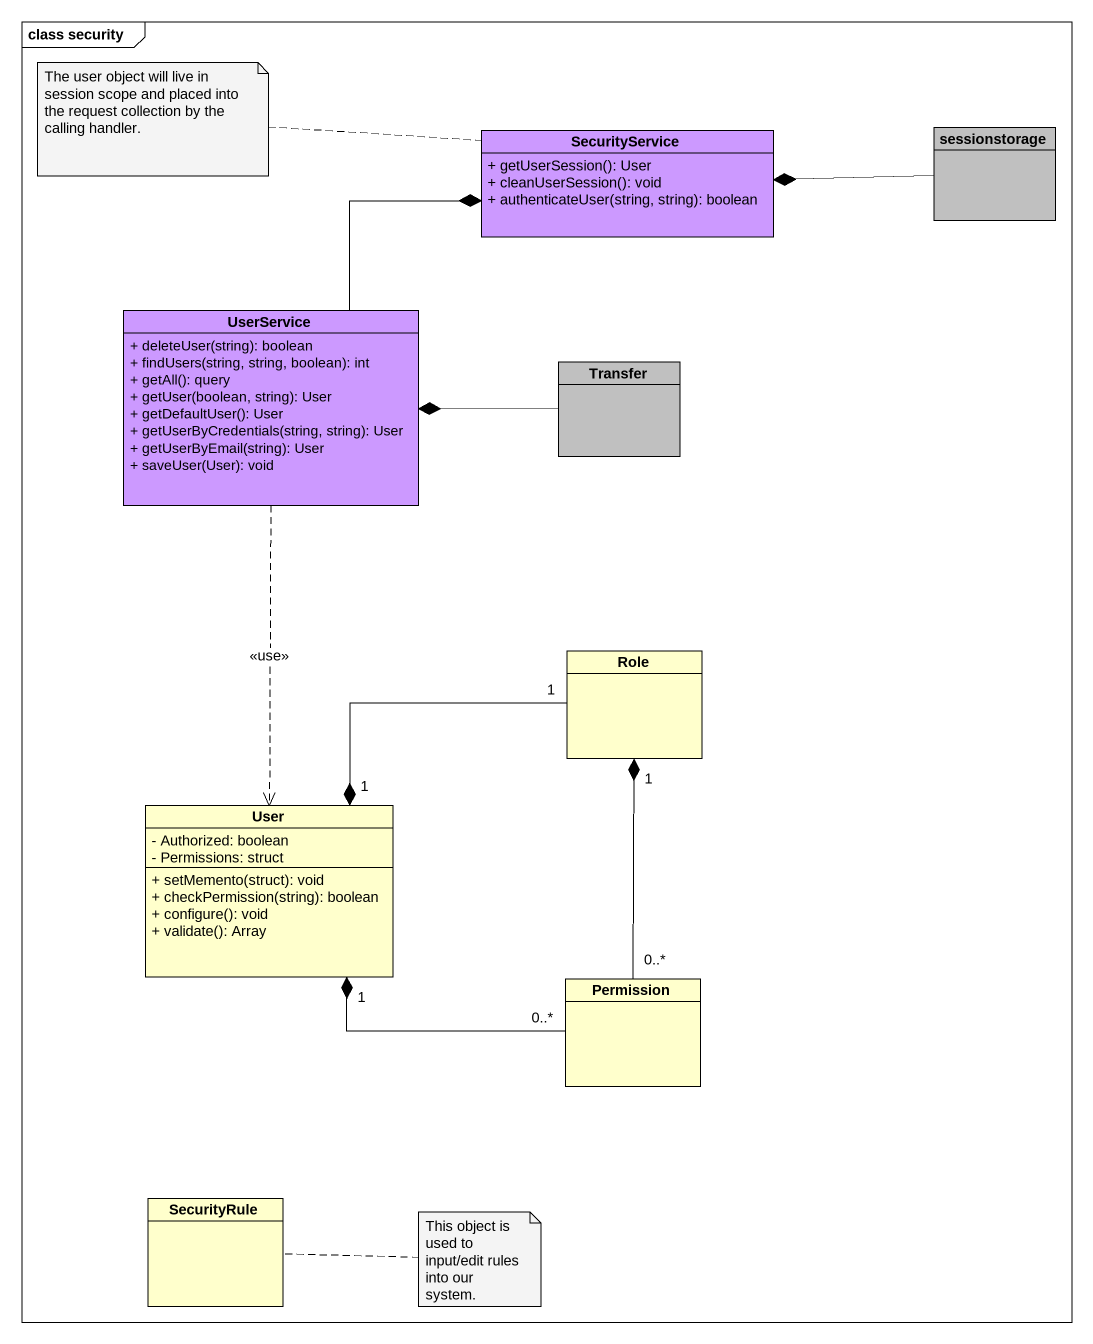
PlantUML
@startuml
mainframe class security
hide circle
hide empty members
skinparam classAttributeIconSize 0
class SecurityService #CC99FF {
  + getUserSession(): User
  + cleanUserSession(): void
  + authenticateUser(string, string): boolean
}
class sessionstorage #C0C0C0
class UserService #CC99FF {
  + deleteUser(string): boolean
  + findUsers(string, string, boolean): int
  + getAll(): query
  + getUser(boolean, string): User
  + getDefaultUser(): User
  + getUserByCredentials(string, string): User
  + getUserByEmail(string): User
  + saveUser(User): void
}
class Transfer #C0C0C0
class Role
class User {
  - Authorized: boolean
  - Permissions: struct
  + setMemento(struct): void
  + checkPermission(string): boolean
  + configure(): void
  + validate(): Array
}
class Permission
class SecurityRule
sessionstorage -left-* SecurityService
UserService -up-* SecurityService
UserService ..> User : <<use>>
Transfer -left-* UserService
Role "1" -left-* "1" User
Permission "0..*" -up-* "1" Role
Permission "0..*" -left-* "1" User
note left of SecurityService : The user object will live in session scope and placed into the request collection by the calling handler.
note right of SecurityRule : This object is used to input/edit rules into our system.
@enduml
